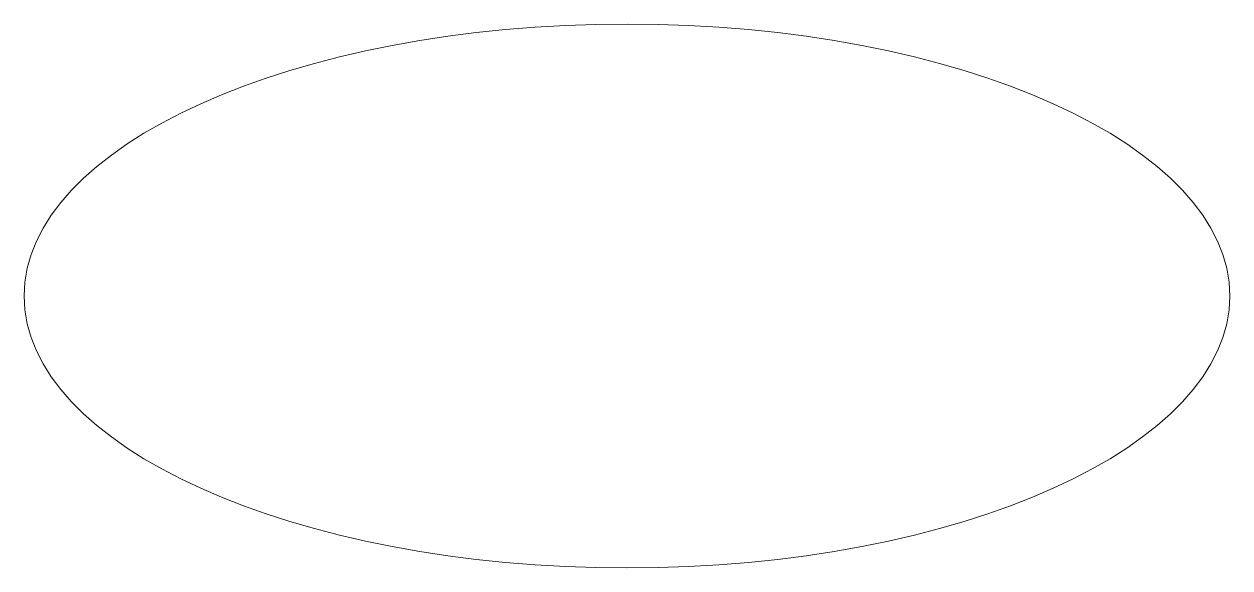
# Model space of a CAD drawing. Header units: millimetres. Extents: x -31.8 to 9.2, y 4.5 to 23.
import ezdxf

# ---------------------------------------------------------------- set-up
doc = ezdxf.new("R2010")
doc.units = ezdxf.units.MM
doc.header["$LTSCALE"] = 50
doc.layers.add('Design Layer-1', color=7, linetype='Continuous')

msp = doc.modelspace()

# ---------------------------------------------------------------- wipeouts: each hides what was drawn before it
at = {"color": 255, "linetype": 'Continuous', "lineweight": 5, "transparency": 33554687}
msp.add_wipeout([(-11.25, 4.5), (-13.259, 4.545), (-15.249, 4.678), (-17.201, 4.898), (-19.095, 5.204), (-20.914, 5.592), (-22.639, 6.059), (-24.255, 6.6), (-25.746, 7.209), (-27.097, 7.882), (-28.295, 8.611), (-29.329, 9.39), (-30.19, 10.21), (-30.867, 11.065), (-31.356, 11.945), (-31.651, 12.843), (-31.75, 13.75), (-31.651, 14.657), (-31.356, 15.555), (-30.867, 16.435), (-30.19, 17.29), (-29.329, 18.11), (-28.295, 18.889), (-27.097, 19.618), (-25.746, 20.291), (-24.255, 20.9), (-22.639, 21.441), (-20.914, 21.908), (-19.095, 22.296), (-17.201, 22.602), (-15.249, 22.822), (-13.259, 22.955), (-11.25, 23), (-9.241, 22.955), (-7.251, 22.822), (-5.299, 22.602), (-3.405, 22.296), (-1.586, 21.908), (0.139, 21.441), (1.755, 20.9), (3.246, 20.291), (4.597, 19.618), (5.795, 18.889), (6.829, 18.11), (7.69, 17.29), (8.367, 16.435), (8.856, 15.555), (9.151, 14.657), (9.25, 13.75), (9.151, 12.843), (8.856, 11.945), (8.367, 11.065), (7.69, 10.21), (6.829, 9.39), (5.795, 8.611), (4.597, 7.882), (3.246, 7.209), (1.755, 6.6), (0.139, 6.059), (-1.586, 5.592), (-3.405, 5.204), (-5.299, 4.898), (-7.251, 4.678), (-9.241, 4.545)], dxfattribs=at).dxf.layer = 'Design Layer-1'

# ---------------------------------------------------------------- next in the draw order: linework, layer by layer
at = {"layer": 'Design Layer-1', "color": 7, "linetype": 'Continuous', "lineweight": 5, "transparency": 33554687}
msp.add_ellipse((-11.25, 13.75), major_axis=(20.5, 0), ratio=0.45122, dxfattribs=at)

doc.saveas('drawing.dxf')
